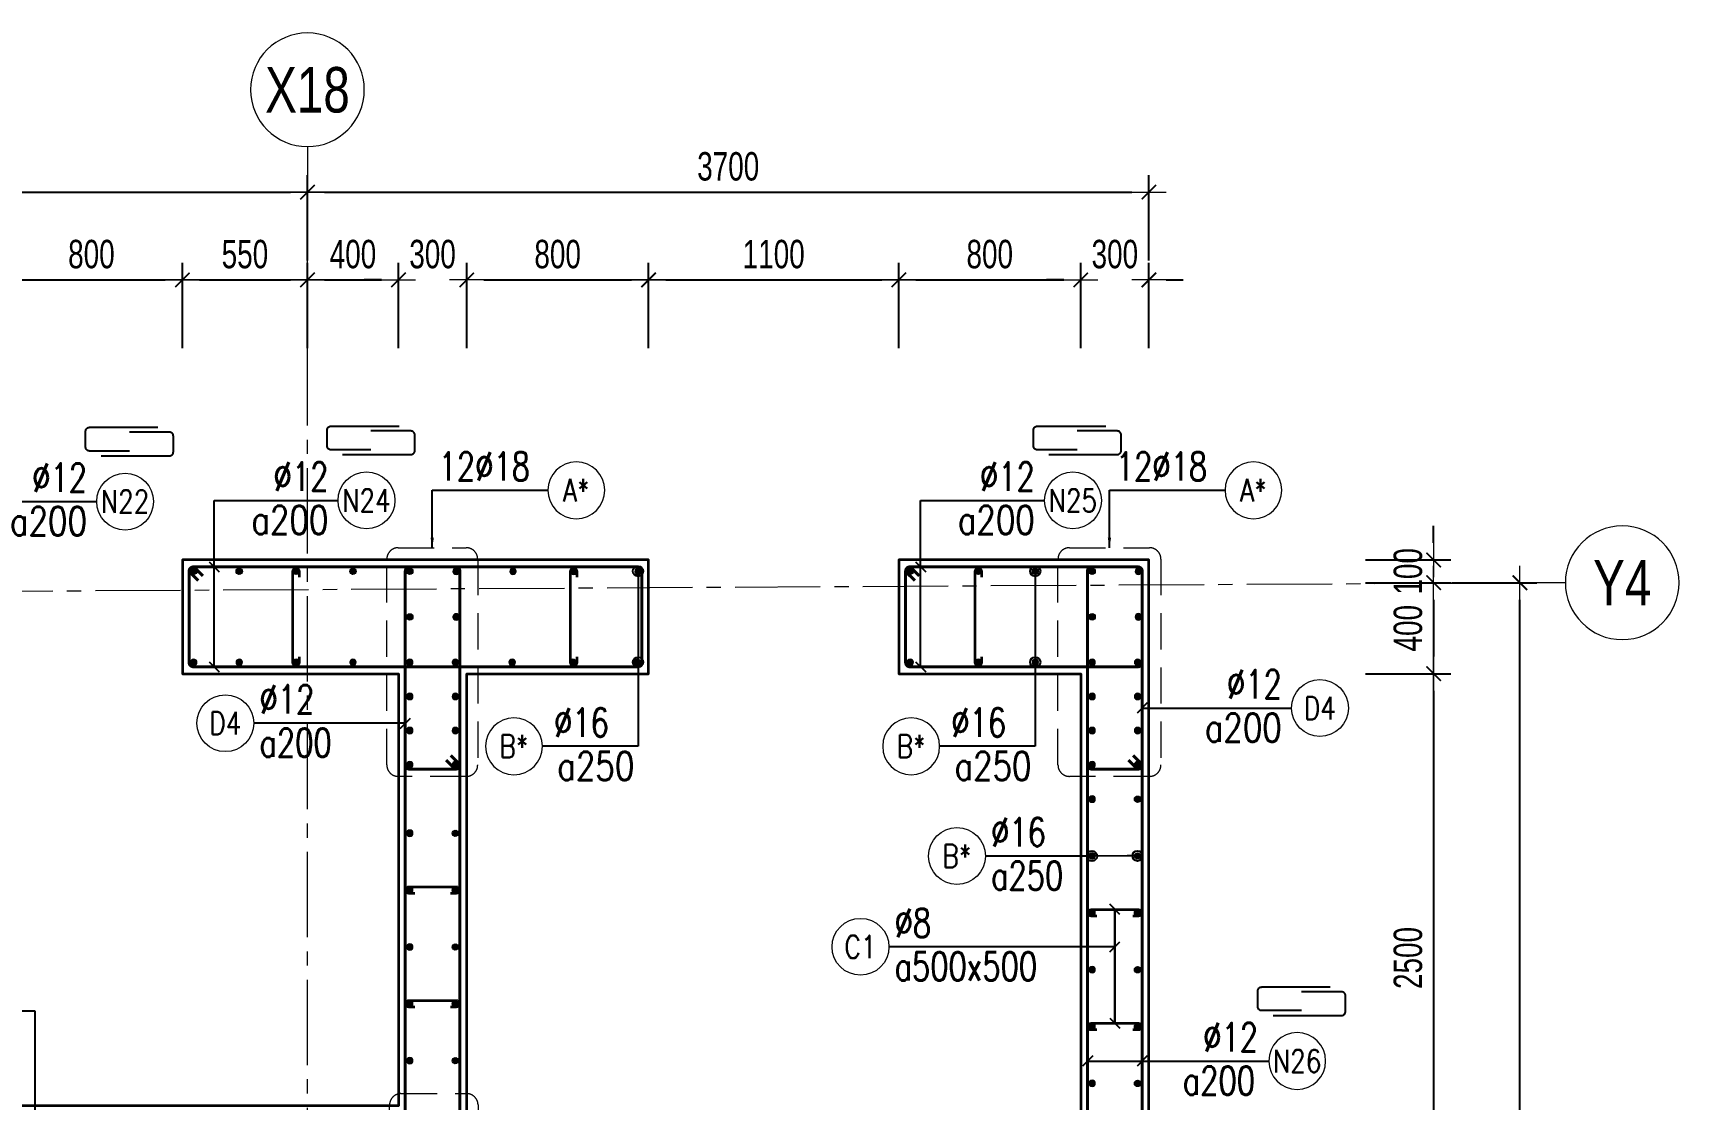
# Model space of a CAD drawing. Header units: millimetres. Extents: x 944027 to 981803, y -83026 to 82675.
# Drawn here: x 956264 to 963502, y 77987 to 82675 of the extents above; entities that cross this region are included whole.
import ezdxf
from ezdxf.enums import TextEntityAlignment as Align

# ---------------------------------------------------------------- set-up
doc = ezdxf.new("R2010")
doc.units = ezdxf.units.MM
doc.header["$MEASUREMENT"] = 0
for name, pattern in [('HIDDEN2', [4.7625, 3.175, -1.5875]), ('HT_Dim Grid$0$CENTER2', [1.125, 0.75, -0.125, 0.125, -0.125]), ('HT_Grid$0$CENTER2', [1.125, 0.75, -0.125, 0.125, -0.125])]:
    doc.linetypes.add(name, pattern=pattern)
doc.layers.get('0').update_dxf_attribs({"lineweight": 20})
doc.layers.get('Defpoints').update_dxf_attribs({"color": 151, "lineweight": 9})
for name, color, linetype, lineweight in [('HT_Dim Grid$0$NDC_S_AXIS', 5, 'HT_Dim Grid$0$CENTER2', 13), ('HT_Dim Grid$0$NDC_S_SYMBOL', 1, 'Continuous', 15), ('HT_Dim Grid$0$NDC_S_TEXT SYMBOL', 7, 'Continuous', 20), ('HT_Grid$0$NDC_S_AXIS', 5, 'HT_Grid$0$CENTER2', 13), ('KC-LEADER', 153, 'Continuous', 18), ('KC-THEP', 6, 'Continuous', 40), ('NDC_S_DIM', 1, 'Continuous', 15), ('NDC_S_HIDDEN', 8, 'HIDDEN2', 13), ('NDC_S_LEADER', 1, 'Continuous', 15), ('NDC_S_REBAR', 4, 'Continuous', 35), ('NDC_S_STIRRUP', 4, 'Continuous', 40), ('NDC_S_VN TEXT', 7, 'Continuous', 20), ('NDC_S_WALL', 6, 'Continuous', 35)]:
    doc.layers.add(name, color=color, linetype=linetype, lineweight=lineweight)
doc.layers.add('Leader', color=6, linetype='Continuous')
doc.layers.add('Ligature', color=1, linetype='Continuous')
doc.styles.add('HT_Dim Grid$0$NDC_ANNO', font='', dxfattribs={"width": 0.8})
doc.styles.add('NDC_DIM', font='', dxfattribs={"width": 0.75})
doc.styles.add('NDC_EN TXT', font='romans.shx', dxfattribs={"width": 0.8})
doc.styles.get('HT_Dim Grid$0$NDC_ANNO').set_extended_font_data('Dotum')
doc.styles.get('NDC_DIM').set_extended_font_data('Dotum')
doc.dimstyles.new('NDC_dim_30', dxfattribs={"dimscale": 30, "dimtxt": 2.5, "dimasz": 1.5, "dimexe": 1.5, "dimexo": 2.5, "dimgap": 1, "dimtad": 1, "dimdec": 0, "dimzin": 0, "dimdsep": 46, "dimtxsty": 'NDC_DIM', "dimblk": 'DIMMARK', "dimcen": 0.09, "dimdle": 1.2, "dimclrd": 1, "dimclre": 1, "dimclrt": 3, "dimadec": 0, "dimazin": 0, "dimtfac": 1, "dimtdec": 0, "dimtix": 1, "dimtofl": 0, "dimtmove": 0, "dimatfit": 3, "dimfxl": 6, "dimfxlon": 1, "dimtolj": 1, "dimtzin": 0, "dimarcsym": 0})
doc.dimstyles.new('NDC_dim_50', dxfattribs={"dimscale": 50, "dimtxt": 2.5, "dimasz": 1.5, "dimexe": 1.5, "dimexo": 2.5, "dimgap": 1, "dimtad": 1, "dimdec": 0, "dimzin": 0, "dimdsep": 46, "dimtxsty": 'NDC_DIM', "dimblk": 'DIMMARK', "dimcen": 0.09, "dimdle": 1.2, "dimclrd": 1, "dimclre": 1, "dimclrt": 3, "dimadec": 0, "dimazin": 0, "dimtfac": 1, "dimtdec": 0, "dimtix": 1, "dimtofl": 0, "dimtmove": 0, "dimatfit": 3, "dimfxl": 6, "dimfxlon": 1, "dimtolj": 1, "dimtzin": 0, "dimarcsym": 0})

# ---------------------------------------------------------------- blocks, each defined once
blk = doc.blocks.new('THEP')
at = {"layer": 'KC-LEADER', "color": 6}
blk.add_circle((0, 0), 14, dxfattribs=at)
at = {"layer": 'KC-THEP'}
for p, q in [((-14, 0), (14, 0)), ((9.9, 9.9), (-9.9, -9.9)), ((-9.9, 9.9), (9.9, -9.9)), ((0, 14), (0, -14))]:
    blk.add_line(p, q, dxfattribs=at)
blk = doc.blocks.new('DIMMARK')
at = {"layer": 'NDC_S_DIM', "color": 1}
blk.add_line((-1.5, 0), (1, 0), dxfattribs=at)
at = {"layer": 'NDC_S_DIM', "color": 2, "const_width": 0.1}
blk.add_lwpolyline([(-0.424, -0.424), (0.424, 0.424)], dxfattribs=at)
blk = doc.blocks.new('*U13')
blk.add_circle((-2.5, 0), 2.5)
at = {"layer": 'NDC_S_VN TEXT', "color": 3, "style": 'NDC_EN TXT', "width": 0.75}
blk.add_attdef('DK1', (0.5, 0.85), '', height=2.5, dxfattribs=at)
at = {"layer": 'NDC_S_VN TEXT', "color": 7, "style": 'NDC_EN TXT', "width": 0.8}
blk.add_attdef('SH2', text='', height=2, dxfattribs=at).set_placement((-2.5, 0), align=Align.MIDDLE)
blk = doc.blocks.new('*U10')
blk.add_circle((2.5, 0), 2.5)
at = {"layer": 'NDC_S_VN TEXT', "color": 3, "style": 'NDC_EN TXT'}
for tag, width, p in [('DK2', 0.75, (-0.85, 0.85)), ('KC2', 0.8, (-0.85, -2.97))]:
    blk.add_attdef(tag, text='', height=2.5, dxfattribs=dict(at, width=width)).set_placement(p, align=Align.RIGHT)
at = {"layer": 'NDC_S_VN TEXT', "color": 7, "style": 'NDC_EN TXT', "width": 0.8}
blk.add_attdef('SH3', text='', height=2, dxfattribs=at).set_placement((2.5, 0), align=Align.MIDDLE)
blk = doc.blocks.new('*U11')
blk.add_circle((-2.5, 0), 2.5)
at = {"layer": 'NDC_S_VN TEXT', "color": 3, "style": 'NDC_EN TXT', "width": 0.75}
for tag, p in [('DK1', (0.5, 0.85)), ('KC1', (0.5, -2.97))]:
    blk.add_attdef(tag, p, '', height=2.5, dxfattribs=at)
at = {"layer": 'NDC_S_VN TEXT', "color": 7, "style": 'NDC_EN TXT', "width": 0.8}
blk.add_attdef('SH2', text='', height=2, dxfattribs=at).set_placement((-2.5, 0), align=Align.MIDDLE)
blk = doc.blocks.new('*D71')
at = {"layer": 'Defpoints', "color": 0, "transparency": 16777216}
for p in [(957471.5, 81974.6), (957471.5, 81071.5), (946871.5, 80277.3)]:
    blk.add_point(p, dxfattribs=at)
at = {"layer": 'NDC_S_DIM', "color": 1, "lineweight": -2, "transparency": 16777216}
for p, q in [((946871.5, 81674.6), (946871.5, 82049.6)), ((957471.5, 81674.6), (957471.5, 82049.6)), ((946946.5, 81974.6), (957396.5, 81974.6))]:
    blk.add_line(p, q, dxfattribs=at)
at = {"layer": 'NDC_S_DIM', "color": 1, "lineweight": -2, "transparency": 16777216, "xscale": 75, "yscale": 75, "zscale": 75, "rotation": 180}
blk.add_blockref('DIMMARK', (946871.5, 81974.6), dxfattribs=at)
at = {"layer": 'NDC_S_DIM', "color": 1, "lineweight": -2, "transparency": 16777216, "xscale": 75, "yscale": 75, "zscale": 75}
blk.add_blockref('DIMMARK', (957471.5, 81974.6), dxfattribs=at)
at = {"layer": 'NDC_S_DIM', "color": 3, "transparency": 16777216, "insert": (952171.5, 82087.1), "char_height": 125, "attachment_point": 5, "style": 'NDC_DIM'}
blk.add_mtext('\\A1;10600', dxfattribs=at)
blk = doc.blocks.new('*D72')
at = {"layer": 'Defpoints', "color": 0, "transparency": 16777216}
for p in [(961171.5, 80357), (962423.3, 80357), (961171.5, 80257)]:
    blk.add_point(p, dxfattribs=at)
at = {"layer": 'NDC_S_DIM', "color": 1, "lineweight": -2, "transparency": 16777216}
for p, q in [((962423.3, 80432), (962423.3, 80507)), ((962123.3, 80357), (962498.3, 80357)), ((962123.3, 80257), (962498.3, 80257)), ((962423.3, 80182), (962423.3, 80107))]:
    blk.add_line(p, q, dxfattribs=at)
at = {"layer": 'NDC_S_DIM', "color": 1, "lineweight": -2, "transparency": 16777216, "xscale": 75, "yscale": 75, "zscale": 75}
for p, rotation in [((962423.3, 80357), 270), ((962423.3, 80257), 90)]:
    blk.add_blockref('DIMMARK', p, dxfattribs=dict(at, rotation=rotation))
at = {"layer": 'NDC_S_DIM', "color": 3, "transparency": 16777216, "insert": (962310.7, 80307), "char_height": 125, "attachment_point": 5, "rotation": 90, "style": 'NDC_DIM'}
blk.add_mtext('\\A1;100', dxfattribs=at)
blk = doc.blocks.new('*D73')
at = {"layer": 'Defpoints', "color": 0, "transparency": 16777216}
for p in [(961171.5, 80257), (962802.4, 80257), (961171.5, 71257)]:
    blk.add_point(p, dxfattribs=at)
at = {"layer": 'NDC_S_DIM', "color": 1, "lineweight": -2, "transparency": 16777216}
for p, q in [((962502.4, 80257), (962877.4, 80257)), ((962802.4, 71332), (962802.4, 80182)), ((962502.4, 71257), (962877.4, 71257))]:
    blk.add_line(p, q, dxfattribs=at)
at = {"layer": 'NDC_S_DIM', "color": 1, "lineweight": -2, "transparency": 16777216, "xscale": 75, "yscale": 75, "zscale": 75}
for p, rotation in [((962802.4, 80257), 90), ((962802.4, 71257), 270)]:
    blk.add_blockref('DIMMARK', p, dxfattribs=dict(at, rotation=rotation))
at = {"layer": 'NDC_S_DIM', "color": 3, "transparency": 16777216, "insert": (962689.8, 75757), "char_height": 125, "attachment_point": 5, "rotation": 90, "style": 'NDC_DIM'}
blk.add_mtext('\\A1;9000', dxfattribs=at)
blk = doc.blocks.new('A$C72321851')
at = {"layer": 'Ligature'}
for points in [[(-60.9, -129.3), (-60.9, 170.9, -0.414214), (-43.3, 188.5), (25.8, 188.5, -0.414214), (43.4, 170.9), (43.4, -4.3)], [(-39.7, -4.3), (-39.7, -179.5, 0.414214), (-22.1, -197.1), (47, -197.1, 0.414214), (64.6, -179.5), (64.6, 120.7)]]:
    blk.add_lwpolyline(points, format="xyb", dxfattribs=at)
blk = doc.blocks.new('*D50')
at = {"layer": 'Defpoints', "color": 0, "ltscale": 200, "transparency": 16777216}
for p in [(956921.5, 81588.7), (956121.5, 79857), (956921.5, 79857)]:
    blk.add_point(p, dxfattribs=at)
at = {"layer": 'NDC_S_DIM', "color": 1, "lineweight": -2, "ltscale": 200, "transparency": 16777216}
for p, q in [((956121.5, 81288.7), (956121.5, 81663.7)), ((956921.5, 81288.7), (956921.5, 81663.7)), ((956196.5, 81588.7), (956846.5, 81588.7))]:
    blk.add_line(p, q, dxfattribs=at)
at = {"layer": 'NDC_S_DIM', "color": 1, "lineweight": -2, "ltscale": 200, "transparency": 16777216, "xscale": 75, "yscale": 75, "zscale": 75, "rotation": 180}
blk.add_blockref('DIMMARK', (956121.5, 81588.7), dxfattribs=at)
at = {"layer": 'NDC_S_DIM', "color": 1, "lineweight": -2, "ltscale": 200, "transparency": 16777216, "xscale": 75, "yscale": 75, "zscale": 75}
blk.add_blockref('DIMMARK', (956921.5, 81588.7), dxfattribs=at)
at = {"layer": 'NDC_S_DIM', "color": 3, "ltscale": 200, "transparency": 16777216, "insert": (956521.5, 81701.3), "char_height": 125, "attachment_point": 5, "style": 'NDC_DIM'}
blk.add_mtext('\\A1;800', dxfattribs=at)
blk = doc.blocks.new('*D51')
at = {"layer": 'Defpoints', "color": 0, "ltscale": 200, "transparency": 16777216}
for p in [(958171.5, 81588.7), (957871.5, 79857), (958171.5, 79857)]:
    blk.add_point(p, dxfattribs=at)
at = {"layer": 'NDC_S_DIM', "color": 1, "lineweight": -2, "ltscale": 200, "transparency": 16777216}
for p, q in [((957871.5, 81288.7), (957871.5, 81663.7)), ((958171.5, 81288.7), (958171.5, 81663.7)), ((957796.5, 81588.7), (957721.5, 81588.7)), ((958246.5, 81588.7), (958321.5, 81588.7))]:
    blk.add_line(p, q, dxfattribs=at)
at = {"layer": 'NDC_S_DIM', "color": 1, "lineweight": -2, "ltscale": 200, "transparency": 16777216, "xscale": 75, "yscale": 75, "zscale": 75}
blk.add_blockref('DIMMARK', (957871.5, 81588.7), dxfattribs=at)
at = {"layer": 'NDC_S_DIM', "color": 1, "lineweight": -2, "ltscale": 200, "transparency": 16777216, "xscale": 75, "yscale": 75, "zscale": 75, "rotation": 180}
blk.add_blockref('DIMMARK', (958171.5, 81588.7), dxfattribs=at)
at = {"layer": 'NDC_S_DIM', "color": 3, "ltscale": 200, "transparency": 16777216, "insert": (958021.5, 81701.3), "char_height": 125, "attachment_point": 5, "style": 'NDC_DIM'}
blk.add_mtext('\\A1;300', dxfattribs=at)
blk = doc.blocks.new('*D52')
at = {"layer": 'Defpoints', "color": 0, "ltscale": 200, "transparency": 16777216}
for p in [(958971.5, 81588.7), (958171.5, 79857), (958971.5, 79857)]:
    blk.add_point(p, dxfattribs=at)
at = {"layer": 'NDC_S_DIM', "color": 1, "lineweight": -2, "ltscale": 200, "transparency": 16777216}
for p, q in [((958171.5, 81288.7), (958171.5, 81663.7)), ((958971.5, 81288.7), (958971.5, 81663.7)), ((958246.5, 81588.7), (958896.5, 81588.7))]:
    blk.add_line(p, q, dxfattribs=at)
at = {"layer": 'NDC_S_DIM', "color": 1, "lineweight": -2, "ltscale": 200, "transparency": 16777216, "xscale": 75, "yscale": 75, "zscale": 75, "rotation": 180}
blk.add_blockref('DIMMARK', (958171.5, 81588.7), dxfattribs=at)
at = {"layer": 'NDC_S_DIM', "color": 1, "lineweight": -2, "ltscale": 200, "transparency": 16777216, "xscale": 75, "yscale": 75, "zscale": 75}
blk.add_blockref('DIMMARK', (958971.5, 81588.7), dxfattribs=at)
at = {"layer": 'NDC_S_DIM', "color": 3, "ltscale": 200, "transparency": 16777216, "insert": (958571.5, 81701.3), "char_height": 125, "attachment_point": 5, "style": 'NDC_DIM'}
blk.add_mtext('\\A1;800', dxfattribs=at)
blk = doc.blocks.new('*D53')
at = {"layer": 'Defpoints', "color": 0, "ltscale": 200, "transparency": 16777216}
for p in [(960071.5, 81588.7), (958971.5, 79857), (960071.5, 79857)]:
    blk.add_point(p, dxfattribs=at)
at = {"layer": 'NDC_S_DIM', "color": 1, "lineweight": -2, "ltscale": 200, "transparency": 16777216}
for p, q in [((958971.5, 81288.7), (958971.5, 81663.7)), ((960071.5, 81288.7), (960071.5, 81663.7)), ((959046.5, 81588.7), (959996.5, 81588.7))]:
    blk.add_line(p, q, dxfattribs=at)
at = {"layer": 'NDC_S_DIM', "color": 1, "lineweight": -2, "ltscale": 200, "transparency": 16777216, "xscale": 75, "yscale": 75, "zscale": 75, "rotation": 180}
blk.add_blockref('DIMMARK', (958971.5, 81588.7), dxfattribs=at)
at = {"layer": 'NDC_S_DIM', "color": 1, "lineweight": -2, "ltscale": 200, "transparency": 16777216, "xscale": 75, "yscale": 75, "zscale": 75}
blk.add_blockref('DIMMARK', (960071.5, 81588.7), dxfattribs=at)
at = {"layer": 'NDC_S_DIM', "color": 3, "ltscale": 200, "transparency": 16777216, "insert": (959521.5, 81701.3), "char_height": 125, "attachment_point": 5, "style": 'NDC_DIM'}
blk.add_mtext('\\A1;1100', dxfattribs=at)
blk = doc.blocks.new('*D41')
at = {"layer": 'Defpoints', "color": 0, "ltscale": 200, "transparency": 16777216}
for p in [(960871.5, 81588.7), (960071.5, 79857), (960871.5, 79857)]:
    blk.add_point(p, dxfattribs=at)
at = {"layer": 'NDC_S_DIM', "color": 1, "lineweight": -2, "ltscale": 200, "transparency": 16777216}
for p, q in [((960071.5, 81288.7), (960071.5, 81663.7)), ((960871.5, 81288.7), (960871.5, 81663.7)), ((960146.5, 81588.7), (960796.5, 81588.7))]:
    blk.add_line(p, q, dxfattribs=at)
at = {"layer": 'NDC_S_DIM', "color": 1, "lineweight": -2, "ltscale": 200, "transparency": 16777216, "xscale": 75, "yscale": 75, "zscale": 75, "rotation": 180}
blk.add_blockref('DIMMARK', (960071.5, 81588.7), dxfattribs=at)
at = {"layer": 'NDC_S_DIM', "color": 1, "lineweight": -2, "ltscale": 200, "transparency": 16777216, "xscale": 75, "yscale": 75, "zscale": 75}
blk.add_blockref('DIMMARK', (960871.5, 81588.7), dxfattribs=at)
at = {"layer": 'NDC_S_DIM', "color": 3, "ltscale": 200, "transparency": 16777216, "insert": (960471.5, 81701.3), "char_height": 125, "attachment_point": 5, "style": 'NDC_DIM'}
blk.add_mtext('\\A1;800', dxfattribs=at)
blk = doc.blocks.new('*D42')
at = {"layer": 'Defpoints', "color": 0, "ltscale": 200, "transparency": 16777216}
for p in [(961171.5, 81588.7), (960871.5, 79857), (961171.5, 79857)]:
    blk.add_point(p, dxfattribs=at)
at = {"layer": 'NDC_S_DIM', "color": 1, "lineweight": -2, "ltscale": 200, "transparency": 16777216}
for p, q in [((960871.5, 81288.7), (960871.5, 81663.7)), ((961171.5, 81288.7), (961171.5, 81663.7)), ((960796.5, 81588.7), (960721.5, 81588.7)), ((961246.5, 81588.7), (961321.5, 81588.7))]:
    blk.add_line(p, q, dxfattribs=at)
at = {"layer": 'NDC_S_DIM', "color": 1, "lineweight": -2, "ltscale": 200, "transparency": 16777216, "xscale": 75, "yscale": 75, "zscale": 75}
blk.add_blockref('DIMMARK', (960871.5, 81588.7), dxfattribs=at)
at = {"layer": 'NDC_S_DIM', "color": 1, "lineweight": -2, "ltscale": 200, "transparency": 16777216, "xscale": 75, "yscale": 75, "zscale": 75, "rotation": 180}
blk.add_blockref('DIMMARK', (961171.5, 81588.7), dxfattribs=at)
at = {"layer": 'NDC_S_DIM', "color": 3, "ltscale": 200, "transparency": 16777216, "insert": (961021.5, 81701.3), "char_height": 125, "attachment_point": 5, "style": 'NDC_DIM'}
blk.add_mtext('\\A1;300', dxfattribs=at)
blk = doc.blocks.new('*U22')
at = {"layer": 'HT_Dim Grid$0$NDC_S_SYMBOL'}
blk.add_line((5, 0), (9, 0), dxfattribs=at)
blk.add_circle((0, 0), 5, dxfattribs=at)
at = {"layer": 'HT_Dim Grid$0$NDC_S_TEXT SYMBOL', "color": 7, "style": 'HT_Dim Grid$0$NDC_ANNO', "width": 0.8}
blk.add_attdef('GRID', text='', height=4, rotation=270, dxfattribs=at).set_placement((0, 0), align=Align.MIDDLE)
blk = doc.blocks.new('*D36')
at = {"layer": 'Defpoints', "color": 0, "ltscale": 200, "transparency": 16777216}
for p in [(961171.5, 80257), (960871.5, 79857), (962423.3, 79857)]:
    blk.add_point(p, dxfattribs=at)
at = {"layer": 'NDC_S_DIM', "color": 1, "lineweight": -2, "ltscale": 200, "transparency": 16777216}
for p, q in [((962123.3, 80257), (962498.3, 80257)), ((962423.3, 80182), (962423.3, 79932)), ((962123.3, 79857), (962498.3, 79857))]:
    blk.add_line(p, q, dxfattribs=at)
at = {"layer": 'NDC_S_DIM', "color": 1, "lineweight": -2, "ltscale": 200, "transparency": 16777216, "xscale": 75, "yscale": 75, "zscale": 75}
for p, rotation in [((962423.3, 80257), 90), ((962423.3, 79857), 270)]:
    blk.add_blockref('DIMMARK', p, dxfattribs=dict(at, rotation=rotation))
at = {"layer": 'NDC_S_DIM', "color": 3, "ltscale": 200, "transparency": 16777216, "insert": (962310.7, 80057), "char_height": 125, "attachment_point": 5, "rotation": 90, "style": 'NDC_DIM'}
blk.add_mtext('\\A1;400', dxfattribs=at)
blk = doc.blocks.new('*D37')
at = {"layer": 'Defpoints', "color": 0, "ltscale": 200, "transparency": 16777216}
for p in [(960871.5, 79857), (960871.5, 77357), (962423.3, 77357)]:
    blk.add_point(p, dxfattribs=at)
at = {"layer": 'NDC_S_DIM', "color": 1, "lineweight": -2, "ltscale": 200, "transparency": 16777216}
for p, q in [((962123.3, 79857), (962498.3, 79857)), ((962423.3, 79782), (962423.3, 77432)), ((962123.3, 77357), (962498.3, 77357))]:
    blk.add_line(p, q, dxfattribs=at)
at = {"layer": 'NDC_S_DIM', "color": 1, "lineweight": -2, "ltscale": 200, "transparency": 16777216, "xscale": 75, "yscale": 75, "zscale": 75}
for p, rotation in [((962423.3, 79857), 90), ((962423.3, 77357), 270)]:
    blk.add_blockref('DIMMARK', p, dxfattribs=dict(at, rotation=rotation))
at = {"layer": 'NDC_S_DIM', "color": 3, "ltscale": 200, "transparency": 16777216, "insert": (962310.7, 78607), "char_height": 125, "attachment_point": 5, "rotation": 90, "style": 'NDC_DIM'}
blk.add_mtext('\\A1;2500', dxfattribs=at)
blk = doc.blocks.new('*U21')
at = {"layer": 'HT_Dim Grid$0$NDC_S_SYMBOL'}
blk.add_line((0, 5), (0, 9), dxfattribs=at)
blk.add_circle((0, 0), 5, dxfattribs=at)
at = {"layer": 'HT_Dim Grid$0$NDC_S_TEXT SYMBOL', "color": 7, "style": 'HT_Dim Grid$0$NDC_ANNO', "width": 0.8}
blk.add_attdef('GRID', text='', height=4, dxfattribs=at).set_placement((0, 0), align=Align.MIDDLE)
blk = doc.blocks.new('*D27')
at = {"layer": 'Defpoints', "color": 0, "ltscale": 200, "transparency": 16777216}
for p in [(961171.5, 81974.6), (957471.5, 81071.5), (961171.5, 80191)]:
    blk.add_point(p, dxfattribs=at)
at = {"layer": 'NDC_S_DIM', "color": 1, "lineweight": -2, "ltscale": 200, "transparency": 16777216}
for p, q in [((957471.5, 81674.6), (957471.5, 82049.6)), ((961171.5, 81674.6), (961171.5, 82049.6)), ((957546.5, 81974.6), (961096.5, 81974.6))]:
    blk.add_line(p, q, dxfattribs=at)
at = {"layer": 'NDC_S_DIM', "color": 1, "lineweight": -2, "ltscale": 200, "transparency": 16777216, "xscale": 75, "yscale": 75, "zscale": 75, "rotation": 180}
blk.add_blockref('DIMMARK', (957471.5, 81974.6), dxfattribs=at)
at = {"layer": 'NDC_S_DIM', "color": 1, "lineweight": -2, "ltscale": 200, "transparency": 16777216, "xscale": 75, "yscale": 75, "zscale": 75}
blk.add_blockref('DIMMARK', (961171.5, 81974.6), dxfattribs=at)
at = {"layer": 'NDC_S_DIM', "color": 3, "ltscale": 200, "transparency": 16777216, "insert": (959321.5, 82087.1), "char_height": 125, "attachment_point": 5, "style": 'NDC_DIM'}
blk.add_mtext('\\A1;3700', dxfattribs=at)
blk = doc.blocks.new('*D28')
at = {"layer": 'Defpoints', "color": 0, "ltscale": 200, "transparency": 16777216}
for p in [(957471.5, 81588.7), (957471.5, 81071.5), (956921.5, 79857)]:
    blk.add_point(p, dxfattribs=at)
at = {"layer": 'NDC_S_DIM', "color": 1, "lineweight": -2, "ltscale": 200, "transparency": 16777216}
for p, q in [((956921.5, 81288.7), (956921.5, 81663.7)), ((957471.5, 81288.7), (957471.5, 81663.7)), ((956996.5, 81588.7), (957396.5, 81588.7))]:
    blk.add_line(p, q, dxfattribs=at)
at = {"layer": 'NDC_S_DIM', "color": 1, "lineweight": -2, "ltscale": 200, "transparency": 16777216, "xscale": 75, "yscale": 75, "zscale": 75, "rotation": 180}
blk.add_blockref('DIMMARK', (956921.5, 81588.7), dxfattribs=at)
at = {"layer": 'NDC_S_DIM', "color": 1, "lineweight": -2, "ltscale": 200, "transparency": 16777216, "xscale": 75, "yscale": 75, "zscale": 75}
blk.add_blockref('DIMMARK', (957471.5, 81588.7), dxfattribs=at)
at = {"layer": 'NDC_S_DIM', "color": 3, "ltscale": 200, "transparency": 16777216, "insert": (957196.5, 81701.3), "char_height": 125, "attachment_point": 5, "style": 'NDC_DIM'}
blk.add_mtext('\\A1;550', dxfattribs=at)
blk = doc.blocks.new('*D29')
at = {"layer": 'Defpoints', "color": 0, "ltscale": 200, "transparency": 16777216}
for p in [(957871.5, 81588.7), (957871.5, 81295.9), (957471.5, 81071.5)]:
    blk.add_point(p, dxfattribs=at)
at = {"layer": 'NDC_S_DIM', "color": 1, "lineweight": -2, "ltscale": 200, "transparency": 16777216}
for p, q in [((957471.5, 81288.7), (957471.5, 81663.7)), ((957871.5, 81420.9), (957871.5, 81663.7)), ((957546.5, 81588.7), (957796.5, 81588.7))]:
    blk.add_line(p, q, dxfattribs=at)
at = {"layer": 'NDC_S_DIM', "color": 1, "lineweight": -2, "ltscale": 200, "transparency": 16777216, "xscale": 75, "yscale": 75, "zscale": 75, "rotation": 180}
blk.add_blockref('DIMMARK', (957471.5, 81588.7), dxfattribs=at)
at = {"layer": 'NDC_S_DIM', "color": 1, "lineweight": -2, "ltscale": 200, "transparency": 16777216, "xscale": 75, "yscale": 75, "zscale": 75}
blk.add_blockref('DIMMARK', (957871.5, 81588.7), dxfattribs=at)
at = {"layer": 'NDC_S_DIM', "color": 3, "ltscale": 200, "transparency": 16777216, "insert": (957671.5, 81701.3), "char_height": 125, "attachment_point": 5, "style": 'NDC_DIM'}
blk.add_mtext('\\A1;400', dxfattribs=at)
blk = doc.blocks.new('*U12')
blk.add_circle((-2.5, 0), 2.5)
at = {"layer": 'NDC_S_VN TEXT', "color": 3, "style": 'NDC_EN TXT', "width": 0.75}
for tag, p in [('DK1', (0.5, 0.85)), ('KC1', (0.5, -2.97))]:
    blk.add_attdef(tag, p, '', height=2.5, dxfattribs=at)
at = {"layer": 'NDC_S_VN TEXT', "color": 7, "style": 'NDC_EN TXT', "width": 0.8}
blk.add_attdef('SH2', text='', height=2, dxfattribs=at).set_placement((-2.5, 0), align=Align.MIDDLE)

msp = doc.modelspace()

# ---------------------------------------------------------------- linework, layer by layer
at = {"layer": 'HT_Grid$0$NDC_S_AXIS', "ltscale": 500}
for p, q in [((957471.5, 69698.4), (957471.5, 81974.6)), ((944726.6, 80157), (962802.4, 80257))]:
    msp.add_line(p, q, dxfattribs=at)
at = {"layer": 'NDC_S_HIDDEN', "ltscale": 50}
for points in [[(957870.3, 80410.8), (958169.9, 80410.8, -0.414214), (958219.9, 80360.8), (958219.9, 79455.6, -0.414214), (958169.9, 79405.6), (957870.3, 79405.6, -0.414214), (957820.3, 79455.6), (957820.3, 80360.8, -0.414214)], [(960821.5, 80410.8), (961174.1, 80410.8, -0.414214), (961224.1, 80360.8), (961224.1, 79455.6, -0.414214), (961174.1, 79405.6), (960821.5, 79405.6, -0.414214), (960771.5, 79455.6), (960771.5, 80360.8, -0.414214)], [(957882.5, 78010.5), (958171.5, 78010.5, -0.414214), (958221.5, 77960.5), (958221.5, 77640.7, -0.414214), (958171.5, 77590.7), (957882.5, 77590.7, -0.414214), (957832.5, 77640.7), (957832.5, 77960.5, -0.414214)]]:
    msp.add_lwpolyline(points, format="xyb", close=True, dxfattribs=at)
at = {"layer": 'NDC_S_REBAR'}
for points in [[(957436.2, 80281.5), (957436.2, 80306.5, 1), (957406.2, 80306.5), (957406.2, 79906.5, 1), (957436.2, 79906.5), (957436.2, 79931.5)], [(958657.1, 80281.5), (958657.1, 80306.5, 1), (958627.1, 80306.5), (958627.1, 79906.5, 1), (958657.1, 79906.5), (958657.1, 79931.5)], [(960436.2, 80281.5), (960436.2, 80306.5, 1), (960406.2, 80306.5), (960406.2, 79906.5, 1), (960436.2, 79906.5), (960436.2, 79931.5)], [(957942.9, 78890.5), (957917.9, 78890.5, -1), (957917.9, 78920.5), (958124.9, 78920.5, -1), (958124.9, 78890.5), (958099.9, 78890.5)], [(960943, 78790.5), (960918, 78790.5, -1), (960918, 78820.5), (961125, 78820.5, -1), (961125, 78790.5), (961100, 78790.5)], [(957942.9, 78390.5), (957917.9, 78390.5, -1), (957917.9, 78420.5), (958124.9, 78420.5, -1), (958124.9, 78390.5), (958099.9, 78390.5)], [(960943, 78290.5), (960918, 78290.5, -1), (960918, 78320.5), (961125, 78320.5, -1), (961125, 78290.5), (961100, 78290.5)]]:
    msp.add_lwpolyline(points, format="xyb", dxfattribs=at)
at = {"layer": 'NDC_S_STIRRUP'}
for points in [[(957011.5, 80287), (956971.5, 80327, 0.414214), (956951.5, 80307), (956951.5, 79907, 0.414214), (956971.5, 79887), (958921.5, 79887, 0.414214), (958941.5, 79907), (958941.5, 80307, 0.414214), (958921.5, 80327), (956971.5, 80327, 0.414214), (956951.5, 80307), (956991.5, 80267)], [(958101.5, 71247), (958141.5, 71207, -0.414214), (958121.5, 71187), (957921.5, 71187, -0.414214), (957901.5, 71207), (957901.5, 80307, -0.414214), (957921.5, 80327), (958121.5, 80327, -0.414214), (958141.5, 80307), (958141.5, 71207, -0.414214), (958121.5, 71187), (958081.5, 71227)], [(958101.6, 79497), (958141.6, 79457, -0.414214), (958121.6, 79437), (957921.6, 79437, -0.414214), (957901.6, 79457), (957901.5, 80307, -0.414214), (957921.5, 80327), (958121.5, 80327, -0.414214), (958141.5, 80307), (958141.6, 79457, -0.414214), (958121.6, 79437), (958081.6, 79477)], [(960161.5, 80287), (960121.5, 80327, 0.414214), (960101.5, 80307), (960101.5, 79907, 0.414214), (960121.5, 79887), (961121.5, 79887, 0.414214), (961141.5, 79907), (961141.5, 80307, 0.414214), (961121.5, 80327), (960121.5, 80327, 0.414214), (960101.5, 80307), (960141.5, 80267)], [(961101.5, 76497), (961141.5, 76457, -0.414214), (961121.5, 76437), (960921.5, 76437, -0.414214), (960901.5, 76457), (960901.5, 80307, -0.414214), (960921.5, 80327), (961121.5, 80327, -0.414214), (961141.5, 80307), (961141.5, 76457, -0.414214), (961121.5, 76437), (961081.5, 76477)], [(961101.6, 79497), (961141.6, 79457, -0.414214), (961121.6, 79437), (960921.6, 79437, -0.414214), (960901.6, 79457), (960901.5, 80307, -0.414214), (960921.5, 80327), (961121.5, 80327, -0.414214), (961141.5, 80307), (961141.6, 79457, -0.414214), (961121.6, 79437), (961081.6, 79477)]]:
    msp.add_lwpolyline(points, format="xyb", dxfattribs=at)
at = {"layer": 'NDC_S_WALL'}
msp.add_lwpolyline([(953621.5, 71157), (961171.5, 71157), (961171.5, 72307), (960871.5, 72307), (960871.5, 71657), (958171.5, 71657), (958171.5, 77057), (960871.5, 77057), (960871.5, 76407), (961171.5, 76407), (961171.5, 80357), (960071.5, 80357), (960071.5, 79857), (960871.5, 79857), (960871.5, 77357), (958171.5, 77357), (958171.5, 79857), (958971.5, 79857), (958971.5, 80357), (956921.5, 80357), (956921.5, 79857), (957871.5, 79857), (957871.5, 77957), (955071.5, 77957)], dxfattribs=at)

# ---------------------------------------------------------------- block references
at = {"layer": 'HT_Dim Grid$0$NDC_S_AXIS'}
ref = msp.add_blockref('*U21', (957471.5, 82424.6), dxfattribs=dict(at, xscale=-50, yscale=50, zscale=50, rotation=180))
ref.add_attrib('GRID', 'X18', dxfattribs={"layer": 'HT_Dim Grid$0$NDC_S_TEXT SYMBOL', "color": 7, "height": 200, "style": 'HT_Dim Grid$0$NDC_ANNO', "width": 0.8}).set_placement((957471.5, 82424.6), align=Align.MIDDLE)
ref = msp.add_blockref('*U22', (963252.4, 80257), dxfattribs=dict(at, xscale=-50, yscale=50, zscale=50))
ref.add_attrib('GRID', 'Y4', dxfattribs={"layer": 'HT_Dim Grid$0$NDC_S_TEXT SYMBOL', "color": 7, "height": 200, "style": 'HT_Dim Grid$0$NDC_ANNO', "width": 0.8}).set_placement((963252.4, 80257), align=Align.MIDDLE)
at = {"layer": 'KC-THEP'}
for p, rotation in [((956971.5, 80307), 9.668564436380946), ((957171.5, 80307), 9.668564436380946), ((957421.5, 80307), 9.668564436380946), ((957671.5, 80307), 9.668564436380946), ((957921.5, 80307), 9.668564436380946), ((960121.5, 80307), 9.668564436380946), ((960421.5, 80307), 9.668564436380946), ((960671.5, 80307), 9.668564436380946), ((960921.5, 80307), 9.668564436380946), ((957921.5, 80106.6), 9.668564436380946), ((960921.5, 80107), 9.668564436380946), ((961121.5, 79305.2), 9.66856443638095), ((958121.5, 79155.2), 9.66856443638095), ((961121.5, 79055.2), 9.66856443638095), ((958121.5, 78905.2), 9.66856443638095), ((961121.5, 78805.2), 9.66856443638095), ((958121.5, 78655.2), 9.66856443638095), ((961121.5, 78555.2), 9.66856443638095), ((958121.5, 78405.2), 9.66856443638095), ((961121.5, 78305.2), 9.66856443638095), ((958121.5, 78155.2), 9.66856443638095), ((961121.5, 78055.2), 9.66856443638095)]:
    msp.add_blockref('THEP', p, dxfattribs=dict(at, rotation=rotation))
at = {"layer": 'KC-THEP', "xscale": -1, "rotation": 170.331435563619}
for p in [(958125, 80307), (958375, 80307), (958642.4, 80307), (958925, 80307), (961125, 80307), (958125, 80106.6), (961125, 80107), (956971.5, 79907), (957171.5, 79907), (957421.5, 79907), (957671.5, 79907), (957921.5, 79907), (958121.5, 79907), (958371.5, 79907), (958638.9, 79907), (958921.5, 79907), (960121.5, 79907), (960421.5, 79907), (960671.5, 79907), (960921.5, 79907), (961121.5, 79907), (957921.5, 79757), (958121.5, 79757), (960921.5, 79757), (961121.5, 79757), (957921.5, 79607), (958121.5, 79607), (960921.5, 79607), (961121.5, 79607), (957921.5, 79457), (958121.5, 79457), (960921.5, 79457), (961121.5, 79457), (960921.5, 79305.5), (957921.5, 79155.5), (960921.5, 79055.5), (957921.5, 78905.5), (960921.5, 78805.5), (957921.5, 78655.5), (960921.5, 78555.5), (957921.5, 78405.5), (960921.5, 78305.5), (957921.5, 78155.5), (960921.5, 78055.5)]:
    msp.add_blockref('THEP', p, dxfattribs=at)
at = {"layer": 'Leader', "xscale": -1, "rotation": 270.0000000000001}
for p in [(956693.3, 80875.8), (957754.7, 80881), (960860.6, 80881), (961847.1, 78415.1)]:
    msp.add_blockref('A$C72321851', p, dxfattribs=at)
at = {"layer": 'NDC_S_VN TEXT', "xscale": 50, "yscale": 50, "zscale": 50}
for name, p, values in [('*U10', (956544.7, 80613.8), {'SH3': 'N22', 'DK2': '%%C12', 'KC2': 'a200'}), ('*U10', (957606.1, 80618.9), {'SH3': 'N24', 'DK2': '%%C12', 'KC2': 'a200'}), ('*U10', (960712.1, 80618.9), {'SH3': 'N25', 'DK2': '%%C12', 'KC2': 'a200'}), ('*U10', (961798.2, 79705.9), {'SH3': 'D4', 'DK2': '%%C12', 'KC2': 'a200'}), ('*U11', (957235.6, 79639.2), {'SH2': 'D4', 'DK1': '%%C12', 'KC1': 'a200'}), ('*U11', (960452.2, 79055.3), {'SH2': 'B*', 'DK1': '%%C16', 'KC1': 'a250'}), ('*U12', (960028.2, 78656.1), {'SH2': 'C1', 'DK1': '%%c8', 'KC1': 'a500x500'})]:
    msp.add_blockref(name, p, dxfattribs=at).add_auto_attribs(values)
at = {"layer": 'NDC_S_VN TEXT'}
ref = msp.add_blockref('*U13', (958528.4, 80663.6), dxfattribs=dict(at, xscale=-50, yscale=50, zscale=50))
ref.add_attrib('SH2', 'A*', dxfattribs={"color": 7, "height": 100, "style": 'NDC_EN TXT', "width": 0.8}).set_placement((958653.4, 80663.6), align=Align.MIDDLE)
ref.add_attrib('DK1', '12%%C18', (958048, 80705.8), dxfattribs={"color": 3, "height": 125, "style": 'NDC_EN TXT', "width": 0.75})
ref = msp.add_blockref('*U13', (961506, 80663.6), dxfattribs=dict(at, xscale=-50, yscale=50, zscale=50))
ref.add_attrib('SH2', 'A*', dxfattribs={"color": 7, "height": 100, "style": 'NDC_EN TXT', "width": 0.8}).set_placement((961631, 80663.6), align=Align.MIDDLE)
ref.add_attrib('DK1', '12%%C18', (961025.7, 80705.8), dxfattribs={"color": 3, "height": 125, "style": 'NDC_EN TXT', "width": 0.75})
ref = msp.add_blockref('*U10', (958504.4, 79537.8), dxfattribs=dict(at, xscale=-50, yscale=50, zscale=50))
ref.add_attrib('SH3', 'B*', dxfattribs={"color": 7, "height": 100, "style": 'NDC_EN TXT', "width": 0.8}).set_placement((958379.4, 79537.8), align=Align.MIDDLE)
ref.add_attrib('DK2', '%%C16', dxfattribs={"color": 3, "height": 125, "style": 'NDC_EN TXT', "width": 0.75}).set_placement((958796.9, 79580), align=Align.RIGHT)
ref.add_attrib('KC2', 'a250', dxfattribs={"color": 3, "height": 125, "style": 'NDC_EN TXT', "width": 0.8}).set_placement((958908.8, 79389.1), align=Align.RIGHT)
ref = msp.add_blockref('*U10', (960250.9, 79537.8), dxfattribs=dict(at, xscale=-50, yscale=50, zscale=50))
ref.add_attrib('SH3', 'B*', dxfattribs={"color": 7, "height": 100, "style": 'NDC_EN TXT', "width": 0.8}).set_placement((960125.9, 79537.8), align=Align.MIDDLE)
ref.add_attrib('DK2', '%%C16', dxfattribs={"color": 3, "height": 125, "style": 'NDC_EN TXT', "width": 0.75}).set_placement((960543.4, 79580), align=Align.RIGHT)
ref.add_attrib('KC2', 'a250', dxfattribs={"color": 3, "height": 125, "style": 'NDC_EN TXT', "width": 0.8}).set_placement((960655.3, 79389.1), align=Align.RIGHT)
ref = msp.add_blockref('*U11', (961698.3, 78153.8), dxfattribs=dict(at, xscale=-50, yscale=50, zscale=50))
ref.add_attrib('SH2', 'N26', dxfattribs={"color": 7, "height": 100, "style": 'NDC_EN TXT', "width": 0.8}).set_placement((961823.3, 78153.8), align=Align.MIDDLE)
ref.add_attrib('DK1', '%%C12', (961409.9, 78196.1), dxfattribs={"color": 3, "height": 125, "style": 'NDC_EN TXT', "width": 0.75})
ref.add_attrib('KC1', 'a200', (961320.6, 78005.2), dxfattribs={"color": 3, "height": 125, "style": 'NDC_EN TXT', "width": 0.75})

# ---------------------------------------------------------------- dimensions: what is measured, and where the dimension line sits
at = {"layer": 'NDC_S_DIM'}
dim = msp.add_linear_dim(base=(957471.5, 81974.6), p1=(946871.5, 80277.3), p2=(957471.5, 81071.5), dimstyle='NDC_dim_50', dxfattribs=at)
dim.commit()
dim.dimension.update_dxf_attribs({"geometry": '*D71', "text_midpoint": (952171.5, 82087.1)})
at = {"layer": 'NDC_S_DIM', "ltscale": 200}
for base, p1, p2, picture, middle in [((961171.5, 81974.6), (957471.5, 81071.5), (961171.5, 80191), '*D27', (959321.5, 82087.1)), ((956921.5, 81588.7), (956121.5, 79857), (956921.5, 79857), '*D50', (956521.5, 81701.3)), ((957471.5, 81588.7), (956921.5, 79857), (957471.5, 81071.5), '*D28', (957196.5, 81701.3)), ((957871.5, 81588.7), (957471.5, 81071.5), (957871.5, 81295.9), '*D29', (957671.5, 81701.3)), ((958171.5, 81588.7), (957871.5, 79857), (958171.5, 79857), '*D51', (958021.5, 81701.3)), ((958971.5, 81588.7), (958171.5, 79857), (958971.5, 79857), '*D52', (958571.5, 81701.3)), ((960071.5, 81588.7), (958971.5, 79857), (960071.5, 79857), '*D53', (959521.5, 81701.3)), ((960871.5, 81588.7), (960071.5, 79857), (960871.5, 79857), '*D41', (960471.5, 81701.3)), ((961171.5, 81588.7), (960871.5, 79857), (961171.5, 79857), '*D42', (961021.5, 81701.3))]:
    dim = msp.add_linear_dim(base=base, p1=p1, p2=p2, dimstyle='NDC_dim_50', override={"dimtmove": 1}, dxfattribs=at)
    dim.commit()
    dim.dimension.update_dxf_attribs({"geometry": picture, "text_midpoint": middle})
at = {"layer": 'NDC_S_DIM'}
dim = msp.add_linear_dim(base=(962423.3, 80357), p1=(961171.5, 80257), p2=(961171.5, 80357), angle=90, dimstyle='NDC_dim_50', override={"dimtmove": 1}, dxfattribs=at)
dim.commit()
dim.dimension.update_dxf_attribs({"geometry": '*D72', "text_midpoint": (962310.7, 80307)})
at = {"layer": 'NDC_S_DIM', "ltscale": 200}
for base, p1, p2, picture, middle in [((962423.3, 79857), (961171.5, 80257), (960871.5, 79857), '*D36', (962310.7, 80057)), ((962423.3, 77357), (960871.5, 79857), (960871.5, 77357), '*D37', (962310.7, 78607))]:
    dim = msp.add_linear_dim(base=base, p1=p1, p2=p2, angle=90, dimstyle='NDC_dim_50', override={"dimtmove": 1}, dxfattribs=at)
    dim.commit()
    dim.dimension.update_dxf_attribs({"geometry": picture, "text_midpoint": middle})
at = {"layer": 'NDC_S_DIM'}
dim = msp.add_linear_dim(base=(962802.4, 80257), p1=(961171.5, 71257), p2=(961171.5, 80257), angle=90, dimstyle='NDC_dim_50', dxfattribs=at)
dim.commit()
dim.dimension.update_dxf_attribs({"geometry": '*D73', "text_midpoint": (962689.8, 75757)})

# ---------------------------------------------------------------- leaders
at = {"layer": 'NDC_S_LEADER'}
for points, override in [([(958020.1, 80410.8), (958020.1, 80663.6), (958528.4, 80663.6)], {"dimtad": 0}), ([(960997.8, 80410.8), (960997.8, 80663.6), (961506, 80663.6)], {"dimtad": 0}), ([(956000, 79881.9), (956000, 80613.6), (956544.7, 80613.6)], {"dimtad": 0, "dimldrblk": 'Oblique'}), ([(956000, 80321.9), (956000, 80613.6), (956544.7, 80613.6)], {"dimtad": 0, "dimldrblk": 'Oblique'}), ([(957061.3, 79887), (957061.3, 80618.7), (957606.1, 80618.7)], {"dimtad": 0, "dimldrblk": 'Oblique'}), ([(957061.3, 80327), (957061.3, 80618.7), (957606.1, 80618.7)], {"dimtad": 0, "dimldrblk": 'Oblique'}), ([(960167.3, 79887), (960167.3, 80618.7), (960712.1, 80618.7)], {"dimtad": 0, "dimldrblk": 'Oblique'}), ([(960167.3, 80327), (960167.3, 80618.7), (960712.1, 80618.7)], {"dimtad": 0, "dimldrblk": 'Oblique'}), ([(958925, 80307.5), (958925, 79537.6), (958504.4, 79537.6)], {"dimgap": 1, "dimtad": 0, "dimldrblk": 'Origin'}), ([(960671.5, 80307.5), (960671.5, 79537.6), (960250.9, 79537.6)], {"dimgap": 1, "dimtad": 0, "dimldrblk": 'Origin'}), ([(958925, 79907.5), (958925, 79537.6), (958504.4, 79537.6)], {"dimgap": 1, "dimtad": 0, "dimldrblk": 'Origin'}), ([(960671.5, 79907.5), (960671.5, 79537.6), (960250.9, 79537.6)], {"dimgap": 1, "dimtad": 0, "dimldrblk": 'Origin'}), ([(961141.5, 79705.9), (961798.2, 79705.9)], {"dimtad": 0, "dimldrblk": 'Oblique'}), ([(957901.6, 79639.2), (957233.6, 79639.2)], {"dimtad": 0, "dimldrblk": 'Oblique'}), ([(961121.2, 79055.6), (960452.2, 79055.3)], {"dimtad": 0, "dimldrblk": 'Origin'}), ([(960921.2, 79055.3), (960452.2, 79055.3)], {"dimtad": 0, "dimldrblk": 'Origin'}), ([(961021.5, 78820.5), (961021.5, 78320.5)], {"dimtad": 0, "dimldrblk": 'Oblique'}), ([(961021.5, 78320.5), (961021.5, 78820.5)], {"dimtad": 0, "dimldrblk": 'Oblique'}), ([(961021.5, 78656.1), (960028.2, 78656.1)], {"dimtad": 0, "dimldrblk": 'Oblique'}), ([(956274.4, 77805.5), (956274.4, 78372.8), (955461.5, 78372.8)], {"dimtad": 0, "dimldrblk": 'Oblique'}), ([(960901.5, 78153.7), (961698.3, 78153.7)], {"dimtad": 0, "dimldrblk": 'Oblique'}), ([(961141.5, 78153.7), (961698.3, 78153.7)], {"dimtad": 0, "dimldrblk": 'Oblique'})]:
    msp.add_leader(points, dimstyle='NDC_dim_30', override=override, dxfattribs=at)

doc.saveas('drawing.dxf')
